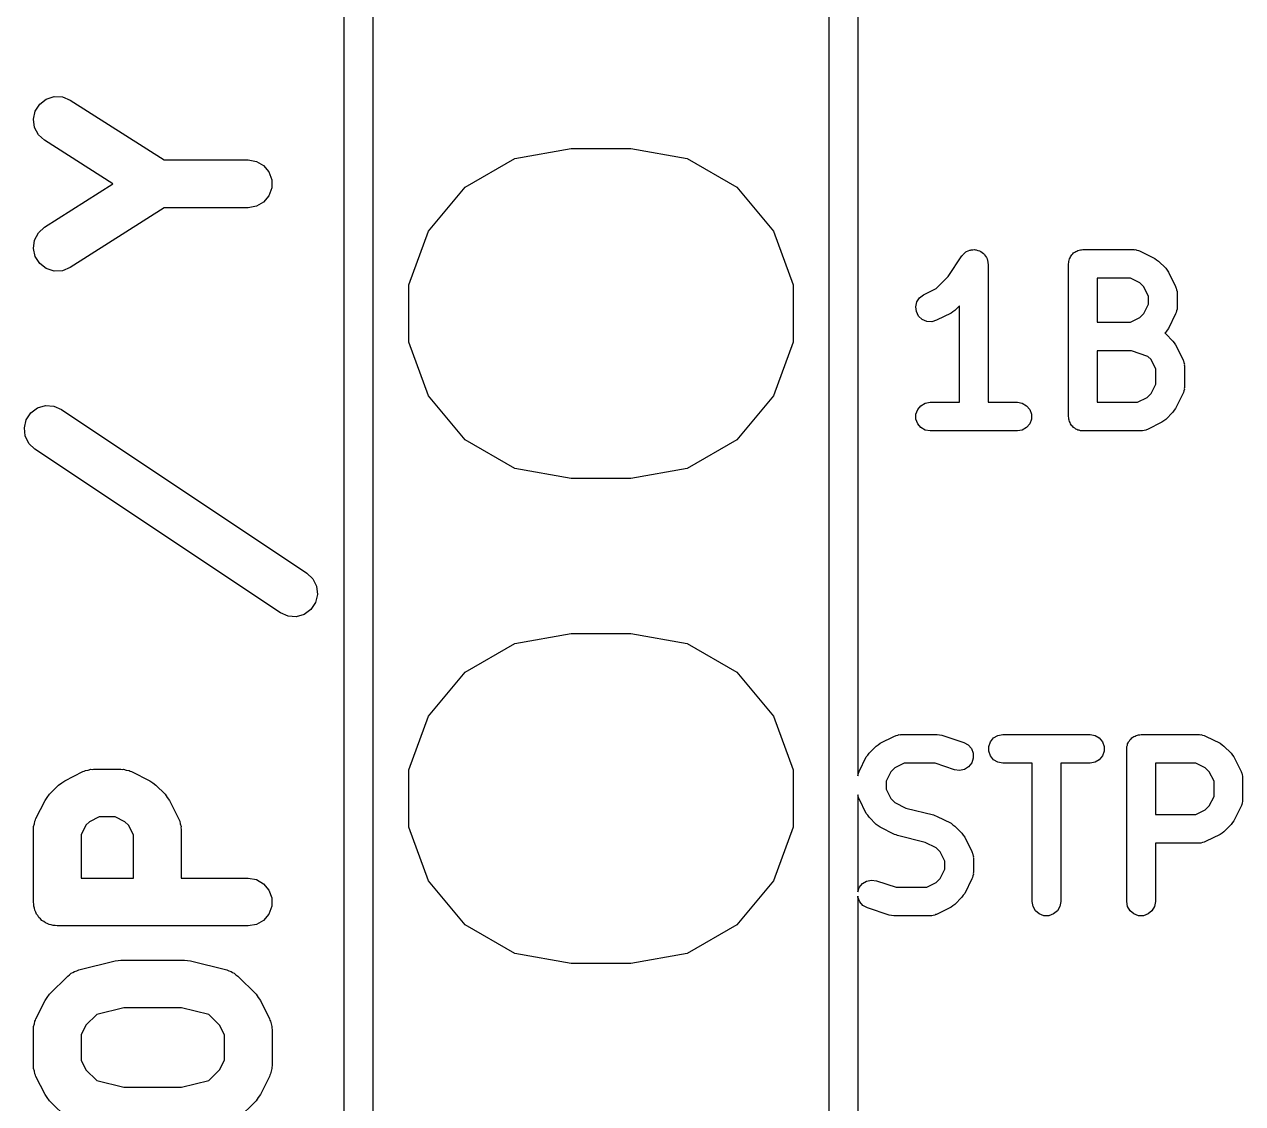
# Model space of a CAD drawing. Extents: x 10 to 287, y -200 to -10.
# Drawn here: x 80.48 to 86.86, y -76.86 to -71.21 of the extents above; entities that cross this region are included whole.
import ezdxf

# ---------------------------------------------------------------- set-up
doc = ezdxf.new("R2010")
doc.units = 0
doc.header["$MEASUREMENT"] = 0
doc.layers.add('BLACK', color=7, linetype='CONTINUOUS')

msp = doc.modelspace()

# ---------------------------------------------------------------- linework, layer by layer
at = {"layer": 'Black'}
for p, q in [((82.155, -81.61), (82.155, -66.37)), ((84.845, -66.37), (84.845, -75.1407)), ((82.305, -66.445), (82.305, -81.535)), ((84.695, -81.535), (84.695, -66.445)), ((80.5946, -71.5963), (80.636, -71.5832)), ((80.636, -71.5832), (80.6794, -71.5851)), ((80.6794, -71.5851), (80.7195, -71.6017)), ((80.5369, -71.6594), (80.5602, -71.6227)), ((80.5602, -71.6227), (80.5946, -71.5963)), ((80.7195, -71.6017), (81.2126, -71.9155)), ((80.5275, -71.7018), (80.5369, -71.6594)), ((80.5332, -71.7448), (80.5275, -71.7018)), ((80.5532, -71.7833), (80.5332, -71.7448)), ((80.5853, -71.8126), (80.5532, -71.7833)), ((80.9434, -72.0405), (80.5853, -71.8126)), ((83.0483, -71.9085), (83.3437, -71.8564)), ((83.3437, -71.8564), (83.6563, -71.8564)), ((83.6563, -71.8564), (83.9517, -71.9085)), ((81.2126, -71.9155), (81.6524, -71.9155)), ((81.6524, -71.9155), (81.6951, -71.923)), ((81.6951, -71.923), (81.7327, -71.9447)), ((81.7327, -71.9447), (81.7606, -71.978)), ((82.7886, -72.0584), (83.0483, -71.9085)), ((83.9517, -71.9085), (84.2114, -72.0584)), ((81.7606, -71.978), (81.7755, -72.0188)), ((81.7755, -72.0188), (81.7755, -72.0622)), ((80.5853, -72.2684), (80.9434, -72.0405)), ((81.7755, -72.0622), (81.7606, -72.103)), ((82.5958, -72.2882), (82.7886, -72.0584)), ((84.2114, -72.0584), (84.4042, -72.2882)), ((81.6951, -72.1579), (81.6524, -72.1655)), ((81.7327, -72.1362), (81.6951, -72.1579)), ((81.7606, -72.103), (81.7327, -72.1362)), ((81.2126, -72.1655), (80.7195, -72.4793)), ((81.6524, -72.1655), (81.2126, -72.1655)), ((80.5532, -72.2977), (80.5853, -72.2684)), ((82.4932, -72.57), (82.5958, -72.2882)), ((84.4042, -72.2882), (84.5068, -72.57)), ((80.5275, -72.3792), (80.5332, -72.3362)), ((80.5332, -72.3362), (80.5532, -72.2977)), ((80.5369, -72.4216), (80.5275, -72.3792)), ((85.3896, -72.4183), (85.3925, -72.4153)), ((85.3925, -72.4153), (85.3945, -72.4117)), ((85.3945, -72.4117), (85.4014, -72.4059)), ((85.4014, -72.4059), (85.4076, -72.3995)), ((85.4076, -72.3995), (85.4113, -72.3976)), ((85.4113, -72.3976), (85.4145, -72.395)), ((85.4145, -72.395), (85.4229, -72.3919)), ((85.4229, -72.3919), (85.4309, -72.3879)), ((85.4309, -72.3879), (85.435, -72.3875)), ((85.435, -72.3875), (85.4389, -72.3861)), ((85.4389, -72.3861), (85.4479, -72.3861)), ((85.4479, -72.3861), (85.4568, -72.3851)), ((85.4568, -72.3851), (85.4608, -72.3861)), ((85.4608, -72.3861), (85.465, -72.3861)), ((85.465, -72.3861), (85.4734, -72.3891)), ((85.4734, -72.3891), (85.4821, -72.3912)), ((85.4821, -72.3912), (85.4855, -72.3935)), ((85.4855, -72.3935), (85.4894, -72.395)), ((85.4894, -72.395), (85.4963, -72.4007)), ((85.4963, -72.4007), (85.5037, -72.4057)), ((85.5037, -72.4057), (85.5062, -72.409)), ((85.5062, -72.409), (85.5093, -72.4117)), ((85.5093, -72.4117), (85.5138, -72.4194)), ((85.9586, -72.4224), (85.9628, -72.4174)), ((85.9628, -72.4174), (85.966, -72.4117)), ((85.966, -72.4117), (85.9711, -72.4075)), ((85.9711, -72.4075), (85.9753, -72.4025)), ((85.9753, -72.4025), (85.981, -72.3992)), ((85.981, -72.3992), (85.986, -72.395)), ((85.986, -72.395), (85.9921, -72.3927)), ((85.9921, -72.3927), (85.9978, -72.3894)), ((85.9978, -72.3894), (86.0043, -72.3883)), ((86.0043, -72.3883), (86.0104, -72.3861)), ((86.0104, -72.3861), (86.017, -72.3861)), ((86.017, -72.3861), (86.0234, -72.3849)), ((86.0234, -72.3849), (86.2901, -72.3849)), ((86.2901, -72.3849), (86.2944, -72.3857)), ((86.2944, -72.3857), (86.2987, -72.3854)), ((86.2987, -72.3854), (86.3071, -72.3879)), ((86.3071, -72.3879), (86.3158, -72.3894)), ((86.3158, -72.3894), (86.3195, -72.3916)), ((86.3195, -72.3916), (86.3237, -72.3928)), ((86.3237, -72.3928), (86.3999, -72.4309)), ((80.5602, -72.4582), (80.5369, -72.4216)), ((80.5946, -72.4847), (80.5602, -72.4582)), ((80.7195, -72.4793), (80.6794, -72.4959)), ((85.3175, -72.5264), (85.3896, -72.4183)), ((85.5138, -72.4194), (85.5191, -72.4266)), ((85.5191, -72.4266), (85.5203, -72.4306)), ((85.5203, -72.4306), (85.5224, -72.4342)), ((85.5224, -72.4342), (85.5239, -72.443)), ((85.5239, -72.443), (85.5264, -72.4516)), ((85.5264, -72.4516), (85.5262, -72.4558)), ((85.5262, -72.4558), (85.5269, -72.4599)), ((85.5269, -72.4599), (85.5269, -73.185)), ((85.9485, -72.4599), (85.9497, -72.4534)), ((85.9485, -73.26), (85.9485, -72.4599)), ((85.9497, -72.4468), (85.9519, -72.4407)), ((85.9497, -72.4534), (85.9497, -72.4468)), ((85.9519, -72.4407), (85.953, -72.4342)), ((85.953, -72.4342), (85.9563, -72.4285)), ((85.9563, -72.4285), (85.9586, -72.4224)), ((86.3999, -72.4309), (86.4095, -72.4381)), ((86.4095, -72.4381), (86.4193, -72.445)), ((86.4193, -72.445), (86.4574, -72.4831)), ((80.636, -72.4977), (80.5946, -72.4847)), ((80.6794, -72.4959), (80.636, -72.4977)), ((85.2552, -72.5888), (85.3175, -72.5264)), ((86.0984, -72.5348), (86.0984, -72.7659)), ((86.2725, -72.5348), (86.0984, -72.5348)), ((86.322, -72.5595), (86.2725, -72.5348)), ((86.4574, -72.4831), (86.4643, -72.4929)), ((86.4643, -72.4929), (86.4715, -72.5025)), ((86.4715, -72.5025), (86.5096, -72.5787)), ((82.4932, -72.87), (82.4932, -72.57)), ((84.5068, -72.57), (84.5068, -72.87)), ((85.1898, -72.6214), (85.2552, -72.5888)), ((86.3429, -72.5804), (86.322, -72.5595)), ((86.3676, -72.6299), (86.3429, -72.5804)), ((86.5096, -72.5787), (86.5108, -72.5829)), ((86.5108, -72.5829), (86.513, -72.5866)), ((86.513, -72.5866), (86.5145, -72.5953)), ((86.5145, -72.5953), (86.517, -72.6037)), ((86.517, -72.6037), (86.5167, -72.608)), ((86.5167, -72.608), (86.5175, -72.6123)), ((85.1486, -72.684), (85.1546, -72.6586)), ((85.1546, -72.6586), (85.1689, -72.6369)), ((85.1689, -72.6369), (85.1898, -72.6214)), ((86.3429, -72.7203), (86.3676, -72.6708)), ((86.3676, -72.6708), (86.3676, -72.6299)), ((86.5175, -72.6123), (86.5175, -72.6885)), ((85.1515, -72.7098), (85.1486, -72.684)), ((85.1632, -72.7331), (85.1515, -72.7098)), ((85.1821, -72.751), (85.1632, -72.7331)), ((85.3331, -72.7174), (85.2569, -72.7555)), ((85.3427, -72.7102), (85.3331, -72.7174)), ((85.3525, -72.7033), (85.3427, -72.7102)), ((85.377, -72.6788), (85.3525, -72.7033)), ((85.377, -73.185), (85.377, -72.6788)), ((86.322, -72.7412), (86.3429, -72.7203)), ((86.5096, -72.722), (86.4715, -72.7982)), ((86.5108, -72.7178), (86.5096, -72.722)), ((86.513, -72.7141), (86.5108, -72.7178)), ((86.5145, -72.7054), (86.513, -72.7141)), ((86.517, -72.697), (86.5145, -72.7054)), ((86.5175, -72.6885), (86.5167, -72.6927)), ((86.5167, -72.6927), (86.517, -72.697)), ((85.2059, -72.7613), (85.1821, -72.751)), ((85.2319, -72.7629), (85.2059, -72.7613)), ((85.2569, -72.7555), (85.2319, -72.7629)), ((86.0984, -72.7659), (86.2725, -72.7659)), ((86.2725, -72.7659), (86.322, -72.7412)), ((86.4715, -72.7982), (86.4643, -72.8078)), ((86.4574, -72.8176), (86.4528, -72.8223)), ((86.4528, -72.8223), (86.4539, -72.8235)), ((86.4539, -72.8235), (86.4574, -72.826)), ((86.4643, -72.8078), (86.4574, -72.8176)), ((86.4574, -72.826), (86.4955, -72.8641)), ((86.4955, -72.8641), (86.5024, -72.8739)), ((82.5958, -73.1518), (82.4932, -72.87)), ((84.5068, -72.87), (84.4042, -73.1518)), ((86.0984, -72.9158), (86.0984, -73.185)), ((86.278, -72.9158), (86.0984, -72.9158)), ((86.364, -72.9444), (86.278, -72.9158)), ((86.5024, -72.8739), (86.5096, -72.8835)), ((86.5096, -72.8835), (86.5477, -72.9597)), ((86.381, -72.9614), (86.364, -72.9444)), ((86.4057, -73.0109), (86.381, -72.9614)), ((86.5477, -72.9597), (86.5489, -72.9639)), ((86.5489, -72.9639), (86.5511, -72.9676)), ((86.5511, -72.9676), (86.5526, -72.9763)), ((86.5526, -72.9763), (86.5551, -72.9847)), ((86.5551, -72.9847), (86.5548, -72.989)), ((86.5548, -72.989), (86.5556, -72.9933)), ((86.4057, -73.0899), (86.4057, -73.0109)), ((86.5556, -72.9933), (86.5556, -73.1076)), ((86.381, -73.1394), (86.4057, -73.0899)), ((86.5551, -73.1161), (86.5526, -73.1245)), ((86.5556, -73.1076), (86.5548, -73.1118)), ((86.5548, -73.1118), (86.5551, -73.1161)), ((82.7886, -73.3816), (82.5958, -73.1518)), ((84.4042, -73.1518), (84.2114, -73.3816)), ((86.3106, -73.185), (86.3601, -73.1603)), ((86.3601, -73.1603), (86.381, -73.1394)), ((86.5477, -73.1411), (86.5096, -73.2173)), ((86.5489, -73.1369), (86.5477, -73.1411)), ((86.5511, -73.1332), (86.5489, -73.1369)), ((86.5526, -73.1245), (86.5511, -73.1332)), ((80.4903, -73.276), (80.5144, -73.2398)), ((80.5144, -73.2398), (80.5494, -73.2141)), ((80.5494, -73.2141), (80.591, -73.2019)), ((80.591, -73.2019), (80.6343, -73.2047)), ((80.6343, -73.2047), (80.6741, -73.2222)), ((80.6741, -73.2222), (81.9598, -74.0793)), ((85.1496, -73.2469), (85.1585, -73.2225)), ((85.1496, -73.273), (85.1496, -73.2469)), ((85.1585, -73.2225), (85.1752, -73.2026)), ((85.1752, -73.2026), (85.1977, -73.1895)), ((85.1977, -73.1895), (85.2233, -73.185)), ((85.2233, -73.185), (85.377, -73.185)), ((85.5269, -73.185), (85.6805, -73.185)), ((85.6805, -73.185), (85.7062, -73.1895)), ((85.7062, -73.1895), (85.7287, -73.2026)), ((85.7287, -73.2026), (85.7454, -73.2225)), ((85.7454, -73.2225), (85.7543, -73.2469)), ((85.7543, -73.2469), (85.7543, -73.273)), ((86.0984, -73.185), (86.3106, -73.185)), ((86.4955, -73.2367), (86.4574, -73.2748)), ((86.5024, -73.2269), (86.4955, -73.2367)), ((86.5096, -73.2173), (86.5024, -73.2269)), ((80.48, -73.3181), (80.4903, -73.276)), ((85.1585, -73.2974), (85.1496, -73.273)), ((85.1752, -73.3173), (85.1585, -73.2974)), ((85.7454, -73.2974), (85.7287, -73.3173)), ((85.7543, -73.273), (85.7454, -73.2974)), ((85.9497, -73.2664), (85.9485, -73.26)), ((85.9497, -73.273), (85.9497, -73.2664)), ((85.9519, -73.2791), (85.9497, -73.273)), ((85.953, -73.2856), (85.9519, -73.2791)), ((85.9563, -73.2913), (85.953, -73.2856)), ((85.9586, -73.2974), (85.9563, -73.2913)), ((85.9628, -73.3024), (85.9586, -73.2974)), ((85.966, -73.3081), (85.9628, -73.3024)), ((85.9711, -73.3123), (85.966, -73.3081)), ((86.438, -73.2889), (86.3618, -73.327)), ((86.4476, -73.2817), (86.438, -73.2889)), ((86.4574, -73.2748), (86.4476, -73.2817)), ((80.4848, -73.3613), (80.48, -73.3181)), ((80.504, -73.4002), (80.4848, -73.3613)), ((85.1977, -73.3304), (85.1752, -73.3173)), ((85.2233, -73.3349), (85.1977, -73.3304)), ((85.6805, -73.3349), (85.2233, -73.3349)), ((85.7062, -73.3304), (85.6805, -73.3349)), ((85.7287, -73.3173), (85.7062, -73.3304)), ((85.9753, -73.3173), (85.9711, -73.3123)), ((85.981, -73.3206), (85.9753, -73.3173)), ((85.986, -73.3248), (85.981, -73.3206)), ((85.9921, -73.3271), (85.986, -73.3248)), ((85.9978, -73.3304), (85.9921, -73.3271)), ((86.0043, -73.3315), (85.9978, -73.3304)), ((86.0104, -73.3337), (86.0043, -73.3315)), ((86.017, -73.3337), (86.0104, -73.3337)), ((86.0234, -73.3349), (86.017, -73.3337)), ((86.3282, -73.3349), (86.0234, -73.3349)), ((86.3325, -73.3341), (86.3282, -73.3349)), ((86.3368, -73.3344), (86.3325, -73.3341)), ((86.3452, -73.3319), (86.3368, -73.3344)), ((86.3539, -73.3304), (86.3452, -73.3319)), ((86.3576, -73.3282), (86.3539, -73.3304)), ((86.3618, -73.327), (86.3576, -73.3282)), ((80.5354, -73.4302), (80.504, -73.4002)), ((81.8211, -74.2873), (80.5354, -73.4302)), ((83.0483, -73.5315), (82.7886, -73.3816)), ((84.2114, -73.3816), (83.9517, -73.5315)), ((83.3437, -73.5836), (83.0483, -73.5315)), ((83.9517, -73.5315), (83.6563, -73.5836)), ((83.6563, -73.5836), (83.3437, -73.5836)), ((81.9598, -74.0793), (81.9912, -74.1093)), ((81.9912, -74.1093), (82.0104, -74.1482)), ((82.0152, -74.1914), (82.0049, -74.2336)), ((82.0104, -74.1482), (82.0152, -74.1914)), ((82.0049, -74.2336), (81.9809, -74.2697)), ((81.8609, -74.3048), (81.8211, -74.2873)), ((81.9042, -74.3076), (81.8609, -74.3048)), ((81.9459, -74.2954), (81.9042, -74.3076)), ((81.9809, -74.2697), (81.9459, -74.2954)), ((82.7886, -74.5984), (83.0483, -74.4485)), ((83.0483, -74.4485), (83.3437, -74.3964)), ((83.3437, -74.3964), (83.6563, -74.3964)), ((83.6563, -74.3964), (83.9517, -74.4485)), ((83.9517, -74.4485), (84.2114, -74.5984)), ((82.5958, -74.8282), (82.7886, -74.5984)), ((84.2114, -74.5984), (84.4042, -74.8282)), ((82.4932, -75.11), (82.5958, -74.8282)), ((84.4042, -74.8282), (84.5068, -75.11)), ((84.9612, -74.9709), (85.0374, -74.9328)), ((85.0374, -74.9328), (85.0416, -74.9316)), ((85.0416, -74.9316), (85.0453, -74.9294)), ((85.0453, -74.9294), (85.054, -74.9279)), ((85.054, -74.9279), (85.0624, -74.9254)), ((85.0624, -74.9254), (85.0667, -74.9257)), ((85.0667, -74.9257), (85.0709, -74.9249)), ((85.0709, -74.9249), (85.2614, -74.9249)), ((85.2614, -74.9249), (85.2733, -74.927)), ((85.2733, -74.927), (85.2851, -74.9288)), ((85.2851, -74.9288), (85.3994, -74.9669)), ((85.3994, -74.9669), (85.4223, -74.9793)), ((85.5306, -74.9868), (85.5395, -74.9624)), ((85.5395, -74.9624), (85.5562, -74.9424)), ((85.5562, -74.9424), (85.5787, -74.9294)), ((85.5787, -74.9294), (85.6043, -74.9249)), ((85.6043, -74.9249), (86.0615, -74.9249)), ((86.0615, -74.9249), (86.0872, -74.9294)), ((86.0872, -74.9294), (86.1097, -74.9424)), ((86.1097, -74.9424), (86.1264, -74.9624)), ((86.1264, -74.9624), (86.1353, -74.9868)), ((86.2578, -74.9742), (86.2611, -74.9685)), ((86.2611, -74.9685), (86.2634, -74.9624)), ((86.2634, -74.9624), (86.2676, -74.9574)), ((86.2676, -74.9574), (86.2708, -74.9517)), ((86.2708, -74.9517), (86.2759, -74.9475)), ((86.2759, -74.9475), (86.2801, -74.9424)), ((86.2801, -74.9424), (86.2858, -74.9392)), ((86.2858, -74.9392), (86.2908, -74.935)), ((86.2908, -74.935), (86.2969, -74.9327)), ((86.2969, -74.9327), (86.3026, -74.9294)), ((86.3026, -74.9294), (86.3091, -74.9283)), ((86.3091, -74.9283), (86.3152, -74.9261)), ((86.3152, -74.9261), (86.3218, -74.9261)), ((86.3218, -74.9261), (86.3282, -74.9249)), ((86.3282, -74.9249), (86.633, -74.9249)), ((86.633, -74.9249), (86.6373, -74.9257)), ((86.6373, -74.9257), (86.6416, -74.9254)), ((86.6416, -74.9254), (86.65, -74.9279)), ((86.65, -74.9279), (86.6587, -74.9294)), ((86.6587, -74.9294), (86.6624, -74.9316)), ((86.6624, -74.9316), (86.6666, -74.9328)), ((86.6666, -74.9328), (86.7428, -74.9709)), ((84.8896, -75.0425), (84.8968, -75.0329)), ((84.8968, -75.0329), (84.9037, -75.0231)), ((84.9037, -75.0231), (84.9418, -74.985)), ((84.9418, -74.985), (84.9516, -74.9781)), ((84.9516, -74.9781), (84.9612, -74.9709)), ((85.4223, -74.9793), (85.4396, -74.9987)), ((85.4396, -74.9987), (85.4492, -75.0229)), ((85.4492, -75.0229), (85.4499, -75.0489)), ((85.5306, -75.0129), (85.5306, -74.9868)), ((85.5395, -75.0373), (85.5306, -75.0129)), ((86.1353, -75.0129), (86.1264, -75.0373)), ((86.1353, -74.9868), (86.1353, -75.0129)), ((86.2533, -74.9998), (86.2545, -74.9934)), ((86.2533, -75.7999), (86.2533, -74.9998)), ((86.2545, -74.9868), (86.2567, -74.9807)), ((86.2545, -74.9934), (86.2545, -74.9868)), ((86.2567, -74.9807), (86.2578, -74.9742)), ((86.7428, -74.9709), (86.7524, -74.9781)), ((86.7524, -74.9781), (86.7622, -74.985)), ((86.7622, -74.985), (86.8003, -75.0231)), ((86.8003, -75.0231), (86.8072, -75.0329)), ((86.8072, -75.0329), (86.8144, -75.0425)), ((84.8515, -75.1187), (84.8896, -75.0425)), ((85.0886, -75.0748), (85.0391, -75.0995)), ((85.2493, -75.0748), (85.0886, -75.0748)), ((85.3521, -75.109), (85.2493, -75.0748)), ((85.4255, -75.094), (85.4033, -75.1076)), ((85.4416, -75.0736), (85.4255, -75.094)), ((85.4499, -75.0489), (85.4416, -75.0736)), ((85.5562, -75.0572), (85.5395, -75.0373)), ((85.5787, -75.0703), (85.5562, -75.0572)), ((85.6043, -75.0748), (85.5787, -75.0703)), ((85.758, -75.0748), (85.6043, -75.0748)), ((85.758, -75.7999), (85.758, -75.0748)), ((86.0615, -75.0748), (85.9079, -75.0748)), ((85.9079, -75.0748), (85.9079, -75.7999)), ((86.0872, -75.0703), (86.0615, -75.0748)), ((86.1097, -75.0572), (86.0872, -75.0703)), ((86.1264, -75.0373), (86.1097, -75.0572)), ((86.4032, -75.0748), (86.4032, -75.344)), ((86.6154, -75.0748), (86.4032, -75.0748)), ((86.6649, -75.0995), (86.6154, -75.0748)), ((86.8144, -75.0425), (86.8525, -75.1187)), ((80.6917, -75.1668), (80.787, -75.1191)), ((80.787, -75.1191), (80.7939, -75.1171)), ((80.7939, -75.1171), (80.8001, -75.1135)), ((80.8001, -75.1135), (80.8145, -75.1109)), ((80.8145, -75.1109), (80.8286, -75.1068)), ((80.8286, -75.1068), (80.8358, -75.1072)), ((80.8358, -75.1072), (80.8429, -75.106)), ((80.8429, -75.106), (80.9857, -75.106)), ((80.9857, -75.106), (80.9928, -75.1072)), ((80.9928, -75.1072), (81, -75.1068)), ((81, -75.1068), (81.014, -75.1109)), ((81.014, -75.1109), (81.0285, -75.1135)), ((81.0285, -75.1135), (81.0347, -75.1171)), ((81.0347, -75.1171), (81.0416, -75.1191)), ((81.0416, -75.1191), (81.1369, -75.1668)), ((82.4932, -75.41), (82.4932, -75.11)), ((84.5068, -75.11), (84.5068, -75.41)), ((84.845, -75.1407), (84.8466, -75.1353)), ((84.8466, -75.1353), (84.8481, -75.1266)), ((84.8481, -75.1266), (84.8503, -75.1229)), ((84.8503, -75.1229), (84.8515, -75.1187)), ((85.0182, -75.1204), (84.9935, -75.1699)), ((85.0391, -75.0995), (85.0182, -75.1204)), ((85.3778, -75.1129), (85.3521, -75.109)), ((85.4033, -75.1076), (85.3778, -75.1129)), ((86.6858, -75.1204), (86.6649, -75.0995)), ((86.7105, -75.1699), (86.6858, -75.1204)), ((86.8525, -75.1187), (86.8537, -75.1229)), ((86.8537, -75.1229), (86.8559, -75.1266)), ((86.8559, -75.1266), (86.8574, -75.1353)), ((86.8574, -75.1353), (86.8599, -75.1437)), ((86.8599, -75.1437), (86.8596, -75.148)), ((86.8596, -75.148), (86.8604, -75.1522)), ((86.8604, -75.1522), (86.8604, -75.2665)), ((80.6116, -75.2378), (80.6592, -75.1902)), ((80.6592, -75.1902), (80.6756, -75.1787)), ((80.6756, -75.1787), (80.6917, -75.1668)), ((81.1369, -75.1668), (81.153, -75.1787)), ((81.153, -75.1787), (81.1693, -75.1902)), ((81.1693, -75.1902), (81.217, -75.2378)), ((84.9935, -75.1699), (84.9935, -75.2108)), ((84.9935, -75.2108), (85.0182, -75.2603)), ((86.7105, -75.2489), (86.7105, -75.1699)), ((80.5406, -75.3655), (80.5882, -75.2703)), ((80.5882, -75.2703), (80.6001, -75.2542)), ((80.6001, -75.2542), (80.6116, -75.2378)), ((81.217, -75.2378), (81.2285, -75.2542)), ((81.2285, -75.2542), (81.2404, -75.2703)), ((81.2404, -75.2703), (81.288, -75.3655)), ((84.8466, -75.2454), (84.845, -75.24)), ((84.845, -75.24), (84.845, -75.7491)), ((84.8481, -75.2541), (84.8466, -75.2454)), ((84.8503, -75.2578), (84.8481, -75.2541)), ((84.8515, -75.262), (84.8503, -75.2578)), ((84.8896, -75.3382), (84.8515, -75.262)), ((85.0182, -75.2603), (85.0391, -75.2812)), ((85.0391, -75.2812), (85.0971, -75.3102)), ((86.6858, -75.2984), (86.7105, -75.2489)), ((86.8574, -75.2835), (86.8559, -75.2922)), ((86.8599, -75.2751), (86.8574, -75.2835)), ((86.8604, -75.2665), (86.8596, -75.2708)), ((86.8596, -75.2708), (86.8599, -75.2751)), ((84.8968, -75.3478), (84.8896, -75.3382)), ((84.9037, -75.3576), (84.8968, -75.3478)), ((85.0971, -75.3102), (85.2415, -75.3463)), ((85.2415, -75.3463), (85.249, -75.3496)), ((85.249, -75.3496), (85.2569, -75.3519)), ((85.2569, -75.3519), (85.3331, -75.39)), ((86.4032, -75.344), (86.6154, -75.344)), ((86.6154, -75.344), (86.6649, -75.3193)), ((86.6649, -75.3193), (86.6858, -75.2984)), ((86.8525, -75.3001), (86.8144, -75.3763)), ((86.8537, -75.2959), (86.8525, -75.3001)), ((86.8559, -75.2922), (86.8537, -75.2959)), ((80.5274, -75.4214), (80.5286, -75.4143)), ((80.5282, -75.4071), (80.5324, -75.3931)), ((80.5286, -75.4143), (80.5282, -75.4071)), ((80.5324, -75.3931), (80.5349, -75.3787)), ((80.5349, -75.3787), (80.5385, -75.3724)), ((80.5385, -75.3724), (80.5406, -75.3655)), ((80.8027, -75.4002), (80.7774, -75.4509)), ((80.8217, -75.3813), (80.8027, -75.4002)), ((80.8724, -75.356), (80.8217, -75.3813)), ((80.9562, -75.356), (80.8724, -75.356)), ((81.0069, -75.3813), (80.9562, -75.356)), ((81.0258, -75.4002), (81.0069, -75.3813)), ((81.0512, -75.4509), (81.0258, -75.4002)), ((81.288, -75.3655), (81.29, -75.3724)), ((81.29, -75.3724), (81.2937, -75.3787)), ((81.2937, -75.3787), (81.2962, -75.3931)), ((81.2962, -75.3931), (81.3004, -75.4071)), ((81.3004, -75.4071), (81.2999, -75.4143)), ((81.2999, -75.4143), (81.3012, -75.4214)), ((82.5958, -75.6918), (82.4932, -75.41)), ((84.5068, -75.41), (84.4042, -75.6918)), ((84.9418, -75.3957), (84.9037, -75.3576)), ((84.9516, -75.4026), (84.9418, -75.3957)), ((84.9612, -75.4098), (84.9516, -75.4026)), ((85.0374, -75.4479), (84.9612, -75.4098)), ((85.3331, -75.39), (85.3427, -75.3972)), ((85.3427, -75.3972), (85.3525, -75.4041)), ((85.3525, -75.4041), (85.3906, -75.4422)), ((86.8003, -75.3957), (86.7622, -75.4338)), ((86.8072, -75.3859), (86.8003, -75.3957)), ((86.8144, -75.3763), (86.8072, -75.3859)), ((80.5274, -75.8024), (80.5274, -75.4214)), ((80.7774, -75.4509), (80.7774, -75.6774)), ((81.0512, -75.6774), (81.0512, -75.4509)), ((81.3012, -75.4214), (81.3012, -75.6774)), ((85.0453, -75.4502), (85.0374, -75.4479)), ((85.0528, -75.4535), (85.0453, -75.4502)), ((85.1972, -75.4896), (85.0528, -75.4535)), ((85.3906, -75.4422), (85.3975, -75.452)), ((85.3975, -75.452), (85.4047, -75.4616)), ((85.4047, -75.4616), (85.4428, -75.5378)), ((86.7428, -75.4479), (86.6666, -75.486)), ((86.7524, -75.4407), (86.7428, -75.4479)), ((86.7622, -75.4338), (86.7524, -75.4407)), ((85.2552, -75.5186), (85.1972, -75.4896)), ((85.2761, -75.5395), (85.2552, -75.5186)), ((85.3008, -75.589), (85.2761, -75.5395)), ((85.4428, -75.5378), (85.444, -75.542)), ((85.444, -75.542), (85.4462, -75.5457)), ((86.633, -75.4939), (86.4032, -75.4939)), ((86.4032, -75.4939), (86.4032, -75.7999)), ((86.6373, -75.4931), (86.633, -75.4939)), ((86.6416, -75.4934), (86.6373, -75.4931)), ((86.65, -75.4909), (86.6416, -75.4934)), ((86.6587, -75.4894), (86.65, -75.4909)), ((86.6624, -75.4872), (86.6587, -75.4894)), ((86.6666, -75.486), (86.6624, -75.4872)), ((85.3008, -75.6299), (85.3008, -75.589)), ((85.4462, -75.5457), (85.4477, -75.5544)), ((85.4477, -75.5544), (85.4502, -75.5628)), ((85.4502, -75.5628), (85.4499, -75.5671)), ((85.4499, -75.5671), (85.4507, -75.5713)), ((85.4507, -75.5713), (85.4507, -75.6475)), ((85.2761, -75.6794), (85.3008, -75.6299)), ((85.4477, -75.6645), (85.4462, -75.6732)), ((85.4502, -75.6561), (85.4477, -75.6645)), ((85.4507, -75.6475), (85.4499, -75.6518)), ((85.4499, -75.6518), (85.4502, -75.6561)), ((80.7774, -75.6774), (81.0512, -75.6774)), ((81.3012, -75.6774), (81.6524, -75.6774)), ((81.6524, -75.6774), (81.6951, -75.6849)), ((81.6951, -75.6849), (81.7327, -75.7066)), ((81.7327, -75.7066), (81.7606, -75.7399)), ((82.7886, -75.9216), (82.5958, -75.6918)), ((84.4042, -75.6918), (84.2114, -75.9216)), ((84.845, -75.7491), (84.8527, -75.7262)), ((84.8527, -75.7262), (84.8688, -75.7058)), ((84.8688, -75.7058), (84.891, -75.6922)), ((84.891, -75.6922), (84.9165, -75.6869)), ((84.9165, -75.6869), (84.9422, -75.6908)), ((84.9422, -75.6908), (85.045, -75.725)), ((85.045, -75.725), (85.2057, -75.725)), ((85.2057, -75.725), (85.2552, -75.7003)), ((85.2552, -75.7003), (85.2761, -75.6794)), ((85.4428, -75.6811), (85.4047, -75.7573)), ((85.444, -75.6769), (85.4428, -75.6811)), ((85.4462, -75.6732), (85.444, -75.6769)), ((81.7606, -75.7399), (81.7755, -75.7807)), ((81.7755, -75.7807), (81.7755, -75.8241)), ((84.8451, -75.7769), (84.845, -75.7717)), ((84.845, -75.7717), (84.845, -77.5646)), ((84.8547, -75.8011), (84.8451, -75.7769)), ((85.3906, -75.7767), (85.3525, -75.8148)), ((85.3975, -75.7669), (85.3906, -75.7767)), ((85.4047, -75.7573), (85.3975, -75.7669)), ((80.5293, -75.8132), (80.5274, -75.8024)), ((80.5293, -75.8241), (80.5293, -75.8132)), ((80.533, -75.8344), (80.5293, -75.8241)), ((80.5349, -75.8451), (80.533, -75.8344)), ((80.5404, -75.8546), (80.5349, -75.8451)), ((80.5441, -75.8649), (80.5404, -75.8546)), ((81.7755, -75.8241), (81.7606, -75.8649)), ((84.872, -75.8205), (84.8547, -75.8011)), ((84.8949, -75.8329), (84.872, -75.8205)), ((85.0092, -75.871), (84.8949, -75.8329)), ((85.3331, -75.8289), (85.2569, -75.867)), ((85.3427, -75.8217), (85.3331, -75.8289)), ((85.3525, -75.8148), (85.3427, -75.8217)), ((85.7625, -75.8256), (85.758, -75.7999)), ((85.7755, -75.8481), (85.7625, -75.8256)), ((85.7955, -75.8648), (85.7755, -75.8481)), ((85.8903, -75.8481), (85.8704, -75.8648)), ((85.9034, -75.8256), (85.8903, -75.8481)), ((85.9079, -75.7999), (85.9034, -75.8256)), ((86.2578, -75.8256), (86.2533, -75.7999)), ((86.2708, -75.8481), (86.2578, -75.8256)), ((86.2908, -75.8648), (86.2708, -75.8481)), ((86.3856, -75.8481), (86.3657, -75.8648)), ((86.3987, -75.8256), (86.3856, -75.8481)), ((86.4032, -75.7999), (86.3987, -75.8256)), ((80.5512, -75.8733), (80.5441, -75.8649)), ((80.5566, -75.8827), (80.5512, -75.8733)), ((80.565, -75.8898), (80.5566, -75.8827)), ((80.572, -75.8981), (80.565, -75.8898)), ((80.5815, -75.9036), (80.572, -75.8981)), ((80.5899, -75.9106), (80.5815, -75.9036)), ((80.6002, -75.9144), (80.5899, -75.9106)), ((80.6096, -75.9198), (80.6002, -75.9144)), ((80.6204, -75.9217), (80.6096, -75.9198)), ((80.6307, -75.9255), (80.6204, -75.9217)), ((80.6416, -75.9255), (80.6307, -75.9255)), ((80.6524, -75.9274), (80.6416, -75.9255)), ((81.6951, -75.9198), (81.6524, -75.9274)), ((81.7327, -75.8981), (81.6951, -75.9198)), ((81.7606, -75.8649), (81.7327, -75.8981)), ((83.0483, -76.0715), (82.7886, -75.9216)), ((84.2114, -75.9216), (83.9517, -76.0715)), ((85.021, -75.8728), (85.0092, -75.871)), ((85.0328, -75.8749), (85.021, -75.8728)), ((85.2233, -75.8749), (85.0328, -75.8749)), ((85.2276, -75.8741), (85.2233, -75.8749)), ((85.2319, -75.8744), (85.2276, -75.8741)), ((85.2403, -75.8719), (85.2319, -75.8744)), ((85.249, -75.8704), (85.2403, -75.8719)), ((85.2527, -75.8682), (85.249, -75.8704)), ((85.2569, -75.867), (85.2527, -75.8682)), ((85.8199, -75.8737), (85.7955, -75.8648)), ((85.846, -75.8737), (85.8199, -75.8737)), ((85.8704, -75.8648), (85.846, -75.8737)), ((86.3152, -75.8737), (86.2908, -75.8648)), ((86.3413, -75.8737), (86.3152, -75.8737)), ((86.3657, -75.8648), (86.3413, -75.8737)), ((81.6524, -75.9274), (80.6524, -75.9274)), ((80.7649, -76.1573), (80.9554, -76.1097)), ((80.9554, -76.1097), (80.9707, -76.1086)), ((80.9707, -76.1086), (80.9857, -76.106)), ((80.9857, -76.106), (81.319, -76.106)), ((81.319, -76.106), (81.3341, -76.1086)), ((81.3341, -76.1086), (81.3494, -76.1097)), ((81.3494, -76.1097), (81.5398, -76.1573)), ((83.3437, -76.1236), (83.0483, -76.0715)), ((83.9517, -76.0715), (83.6563, -76.1236)), ((80.7167, -76.1833), (80.7253, -76.175)), ((80.7253, -76.175), (80.7343, -76.171)), ((80.7343, -76.171), (80.7424, -76.1653)), ((80.7424, -76.1653), (80.754, -76.1622)), ((80.754, -76.1622), (80.7649, -76.1573)), ((81.5398, -76.1573), (81.5508, -76.1622)), ((81.5508, -76.1622), (81.5624, -76.1653)), ((81.5624, -76.1653), (81.5705, -76.171)), ((81.5705, -76.171), (81.5795, -76.175)), ((81.5795, -76.175), (81.5881, -76.1833)), ((83.6563, -76.1236), (83.3437, -76.1236)), ((80.6116, -76.2854), (80.7069, -76.1902)), ((80.7069, -76.1902), (80.7167, -76.1833)), ((81.5881, -76.1833), (81.5979, -76.1902)), ((81.5979, -76.1902), (81.6932, -76.2854)), ((80.5882, -76.3179), (80.6001, -76.3018)), ((80.6001, -76.3018), (80.6116, -76.2854)), ((81.6932, -76.2854), (81.7046, -76.3018)), ((81.7046, -76.3018), (81.7166, -76.3179)), ((80.5406, -76.4131), (80.5882, -76.3179)), ((81.0011, -76.356), (80.8591, -76.3914)), ((81.3037, -76.356), (81.0011, -76.356)), ((81.4456, -76.3914), (81.3037, -76.356)), ((81.7166, -76.3179), (81.7642, -76.4131)), ((80.5324, -76.4407), (80.5349, -76.4263)), ((80.5349, -76.4263), (80.5385, -76.4201)), ((80.5385, -76.4201), (80.5406, -76.4131)), ((80.8591, -76.3914), (80.8027, -76.4479)), ((81.502, -76.4479), (81.4456, -76.3914)), ((81.7642, -76.4131), (81.7662, -76.4201)), ((81.7662, -76.4201), (81.7698, -76.4263)), ((81.7698, -76.4263), (81.7724, -76.4407)), ((80.5274, -76.469), (80.5286, -76.462)), ((80.5274, -76.6595), (80.5274, -76.469)), ((80.5282, -76.4548), (80.5324, -76.4407)), ((80.5286, -76.462), (80.5282, -76.4548)), ((80.8027, -76.4479), (80.7774, -76.4986)), ((80.7774, -76.4986), (80.7774, -76.63)), ((81.5274, -76.4986), (81.502, -76.4479)), ((81.5274, -76.63), (81.5274, -76.4986)), ((81.7724, -76.4407), (81.7766, -76.4548)), ((81.7766, -76.4548), (81.7761, -76.462)), ((81.7761, -76.462), (81.7774, -76.469)), ((81.7774, -76.469), (81.7774, -76.6595)), ((80.5286, -76.6666), (80.5274, -76.6595)), ((80.5282, -76.6738), (80.5286, -76.6666)), ((80.5324, -76.6879), (80.5282, -76.6738)), ((80.5349, -76.7023), (80.5324, -76.6879)), ((80.7774, -76.63), (80.8027, -76.6807)), ((80.8027, -76.6807), (80.8591, -76.7371)), ((81.4456, -76.7371), (81.502, -76.6807)), ((81.502, -76.6807), (81.5274, -76.63)), ((81.7724, -76.6879), (81.7698, -76.7023)), ((81.7766, -76.6738), (81.7724, -76.6879)), ((81.7774, -76.6595), (81.7761, -76.6666)), ((81.7761, -76.6666), (81.7766, -76.6738)), ((80.5385, -76.7085), (80.5349, -76.7023)), ((80.5406, -76.7154), (80.5385, -76.7085)), ((80.5882, -76.8107), (80.5406, -76.7154)), ((80.8591, -76.7371), (81.0011, -76.7726)), ((81.3037, -76.7726), (81.4456, -76.7371)), ((81.7642, -76.7154), (81.7166, -76.8107)), ((81.7662, -76.7085), (81.7642, -76.7154)), ((81.7698, -76.7023), (81.7662, -76.7085)), ((80.6001, -76.8268), (80.5882, -76.8107)), ((81.0011, -76.7726), (81.3037, -76.7726)), ((81.7166, -76.8107), (81.7046, -76.8267)), ((80.6116, -76.8431), (80.6001, -76.8268)), ((80.7069, -76.9384), (80.6116, -76.8431)), ((81.6932, -76.8431), (81.5979, -76.9384)), ((81.7046, -76.8267), (81.6932, -76.8431))]:
    msp.add_line(p, q, dxfattribs=at)

doc.saveas('drawing.dxf')
